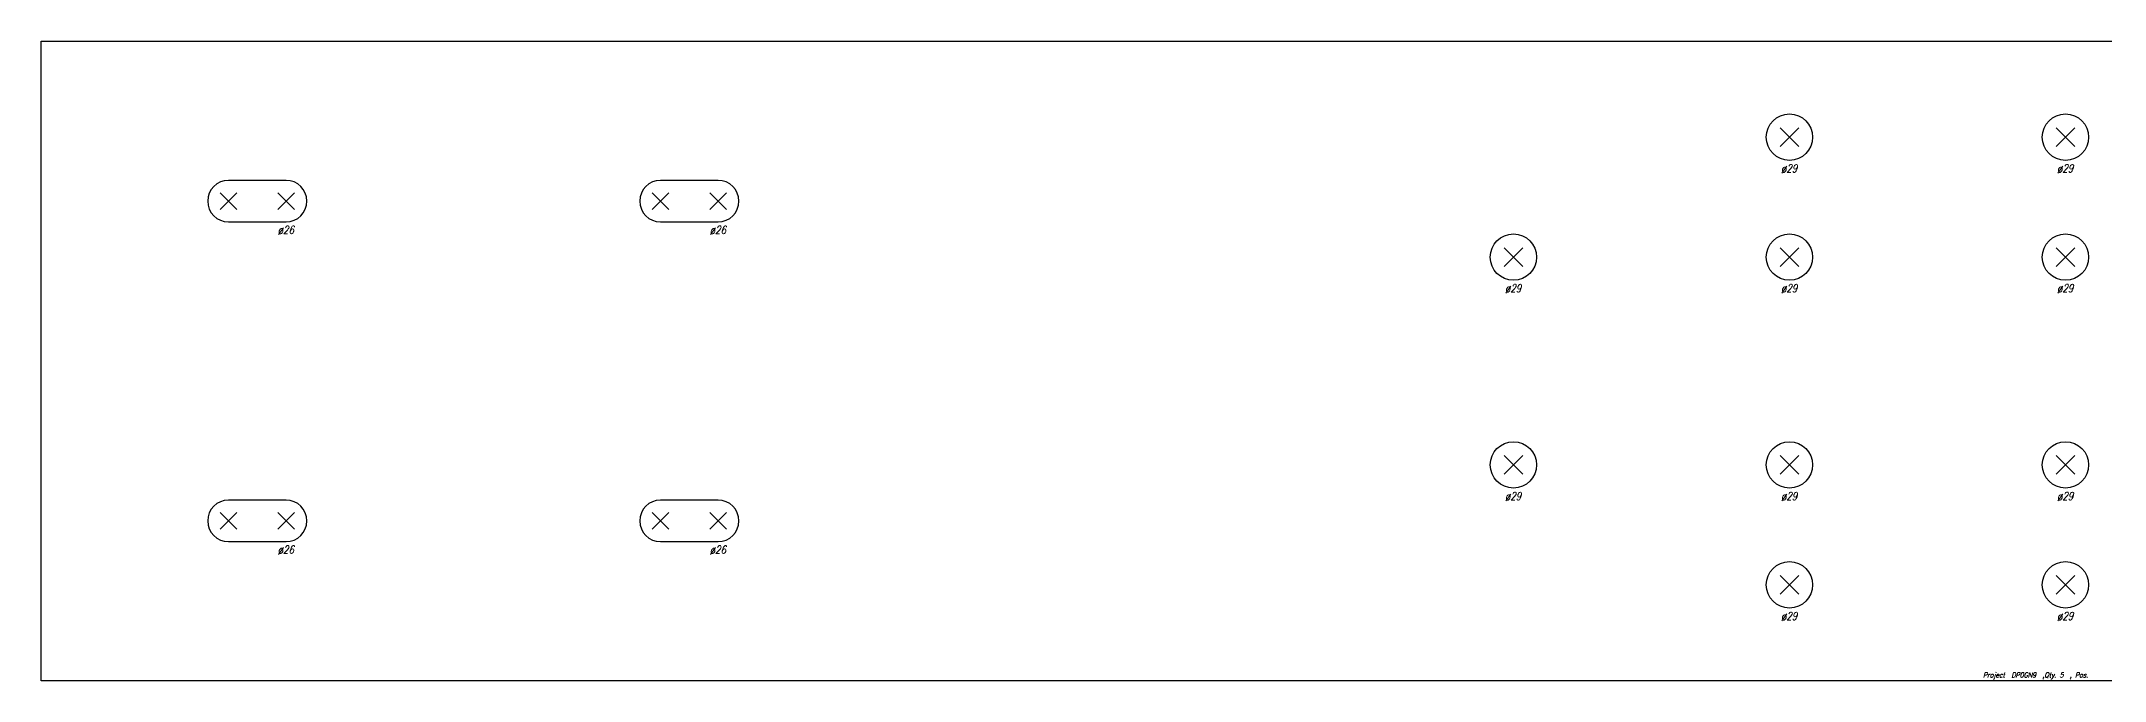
# Model space of a CAD drawing. Extents: x 0 to 2583, y -200 to 200.
# Drawn here: x 0 to 1290, y -200 to 200 of the extents above; entities that cross this region are included whole.
import ezdxf

# ---------------------------------------------------------------- set-up
doc = ezdxf.new("R2010")
doc.units = 0
doc.header["$LTSCALE"] = 10
for name, color, linetype in [('BEZ_SCHRAUBEN', 7, 'CONTINUOUS'), ('SCHRAUBEN', 7, 'CONTINUOUS'), ('TEILE', 7, 'CONTINUOUS'), ('UNTERSCHRIFT', 7, 'CONTINUOUS')]:
    doc.layers.add(name, color=color, linetype=linetype)
doc.styles.get("Standard").update_dxf_attribs({"font": 'ROMANS'})

msp = doc.modelspace()

# ---------------------------------------------------------------- linework, layer by layer
at = {"layer": 'SCHRAUBEN', "color": 6}
for p, q in [((1098.33313, 145.800034), (1086.733154, 134.200043)), ((1086.733154, 145.800034), (1098.33313, 134.200043)), ((1270.83313, 145.800034), (1259.233154, 134.200043)), ((1259.233154, 145.800034), (1270.83313, 134.200043)), ((122.201012, 105.200005), (111.801003, 94.799995)), ((111.801003, 105.200005), (122.201012, 94.799995)), ((158.201004, 105.200005), (147.800995, 94.799995)), ((147.800995, 105.200005), (158.201004, 94.799995)), ((392.20105, 105.200005), (381.801025, 94.799995)), ((381.801025, 105.200005), (392.20105, 94.799995)), ((428.201019, 105.200005), (417.801025, 94.799995)), ((417.801025, 105.200005), (428.201019, 94.799995)), ((925.83313, 70.800034), (914.233093, 59.200039)), ((914.233093, 70.800034), (925.83313, 59.200039)), ((1098.33313, 70.800034), (1086.733154, 59.200039)), ((1086.733154, 70.800034), (1098.33313, 59.200039)), ((1270.83313, 70.800034), (1259.233154, 59.200039)), ((1259.233154, 70.800034), (1270.83313, 59.200039)), ((925.83313, -59.199963), (914.233093, -70.799957)), ((914.233093, -59.199963), (925.83313, -70.799957)), ((1098.33313, -59.199963), (1086.733154, -70.799957)), ((1086.733154, -59.199963), (1098.33313, -70.799957)), ((1270.83313, -59.199963), (1259.233154, -70.799957)), ((1259.233154, -59.199963), (1270.83313, -70.799957)), ((122.201012, -94.800003), (111.801003, -105.200012)), ((111.801003, -94.800003), (122.201012, -105.200012)), ((158.201004, -94.800003), (147.800995, -105.200012)), ((147.800995, -94.800003), (158.201004, -105.200012)), ((392.20105, -94.800003), (381.801025, -105.200012)), ((381.801025, -94.800003), (392.20105, -105.200012)), ((428.201019, -94.800003), (417.801025, -105.200012)), ((417.801025, -94.800003), (428.201019, -105.200012)), ((1098.33313, -134.199966), (1086.733154, -145.799957)), ((1086.733154, -134.199966), (1098.33313, -145.799957)), ((1270.83313, -134.199966), (1259.233154, -145.799957)), ((1259.233154, -134.199966), (1270.83313, -145.799957))]:
    msp.add_line(p, q, dxfattribs=at)
at = {"layer": 'SCHRAUBEN', "color": 4}
for p, q in [((153.001007, 113), (117.001007, 113)), ((423.001038, 113), (387.001038, 113)), ((117.001007, 87), (153.001007, 87)), ((387.001038, 87), (423.001038, 87)), ((153.001007, -87.000008), (117.001007, -87.000008)), ((423.001038, -87.000008), (387.001038, -87.000008)), ((117.001007, -113.000015), (153.001007, -113.000015)), ((387.001038, -113.000015), (423.001038, -113.000015))]:
    msp.add_line(p, q, dxfattribs=at)
at = {"layer": 'SCHRAUBEN', "color": 2}
for centre in [(1092.533081, 140.000031), (1265.033081, 140.000031), (920.033081, 65.000038), (1092.533081, 65.000038), (1265.033081, 65.000038), (920.033081, -64.999962), (1092.533081, -64.999962), (1265.033081, -64.999962), (1092.533081, -139.999969), (1265.033081, -139.999969)]:
    msp.add_circle(centre, 14.5, dxfattribs=at)
at = {"layer": 'SCHRAUBEN', "color": 4}
for centre, radius, start, end in [((117.001007, 100), 13, 450, 270), ((153.001007, 100), 13, 270, 450), ((387.001038, 100), 13, 450, 270), ((423.001038, 100), 13, 270, 450), ((117.001007, -100.000008), 13, 450, 270), ((153.001007, -100.000008), 13.000008, 270, 450), ((387.001038, -100.000008), 13, 450, 270), ((423.001038, -100.000008), 13.000008, 270, 450)]:
    msp.add_arc(centre, radius, start, end, dxfattribs=at)
at = {"layer": 'TEILE', "color": 2}
for p, q in [((0, -200), (0, 200)), ((0, 200), (2583.031982, 200)), ((2583.031982, -200), (0, -200))]:
    msp.add_line(p, q, dxfattribs=at)

# ---------------------------------------------------------------- texts
at = {"layer": 'BEZ_SCHRAUBEN', "color": 2, "oblique": 15, "width": 0.8}
for s, p in [(' ø29', (1084.533081, 118.000031)), (' ø29', (1257.033081, 118.000031)), (' ø26', (145.001007, 79.5)), (' ø26', (415.001038, 79.5)), (' ø29', (912.033081, 43.000038)), (' ø29', (1084.533081, 43.000038)), (' ø29', (1257.033081, 43.000038)), (' ø29', (912.033081, -86.999962)), (' ø29', (1084.533081, -86.999962)), (' ø29', (1257.033081, -86.999962)), (' ø26', (145.001007, -120.500015)), (' ø26', (415.001038, -120.500015)), (' ø29', (1084.533081, -161.999969)), (' ø29', (1257.033081, -161.999969))]:
    msp.add_text(s, height=5, dxfattribs=at).set_placement(p)
at = {"layer": 'UNTERSCHRIFT', "color": 2, "oblique": 15, "width": 0.8}
msp.add_text('Project  DP0GN9  ,Qty. 5  , Pos. ', height=3.25, dxfattribs=at).set_placement((1213.515869, -198))

doc.saveas('drawing.dxf')
